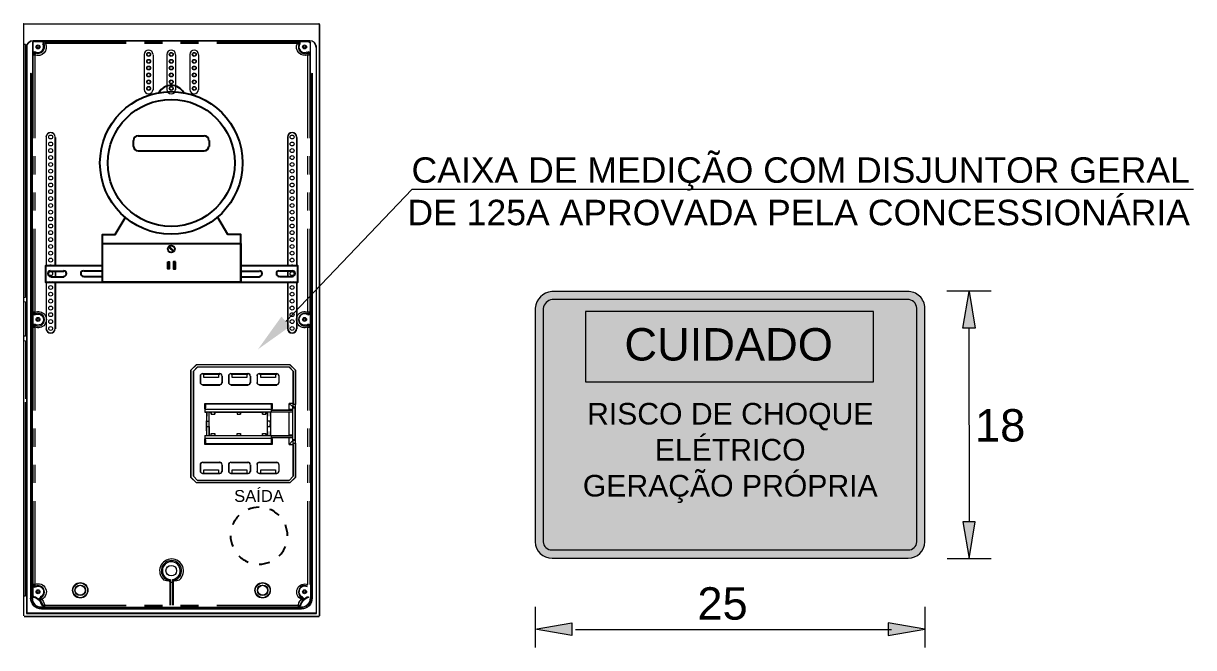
# Model space of a CAD drawing. Header units: millimetres. Extents: x 3949 to 5729, y -1938 to -943.
# Drawn here: x 4978.6 to 5128.5, y -1938.5 to -1858.6 of the extents above; entities that cross this region are included whole.
import ezdxf

# ---------------------------------------------------------------- set-up
doc = ezdxf.new("R2010")
doc.units = ezdxf.units.MM
doc.layers.add('PADRÃO DE ENTRADA', color=7, linetype='Continuous', lineweight=0)
doc.styles.add('ARIAL', font='arial.ttf')
doc.styles.add('PDF Arial', font='arial.ttf')
doc.styles.add('PDF TimesNewRomanPSMT', font='arial.ttf')

msp = doc.modelspace()

# ---------------------------------------------------------------- hatches: boundary and pattern name
at = {"layer": 'PADRÃO DE ENTRADA', "lineweight": 0}
h = msp.add_hatch(color=256, dxfattribs=at)
h.dxf.hatch_style = 1
edge = h.paths.add_edge_path()
edge.add_arc((5091.93, -1895.05), 2.19, 1.5279, 91.5282)
edge.add_line((5091.87, -1892.87), (5046.32, -1892.87))
edge.add_arc((5046.59, -1895.27), 2.42, 96.3973, 173.6024)
edge.add_line((5044.19, -1895), (5044.19, -1924.94))
edge.add_arc((5046.35, -1924.85), 2.16, 182.4237, 270.2616)
edge.add_line((5046.36, -1927.02), (5091.99, -1927.02))
edge.add_arc((5092, -1924.9), 2.12, 269.6245, 358.8061)
edge.add_line((5094.12, -1924.94), (5094.12, -1895))
at = {"layer": 'PADRÃO DE ENTRADA', "lineweight": 0, "true_color": 0xf1eb1f}
h = msp.add_hatch(color=2, dxfattribs=at)
h.dxf.hatch_style = 1
edge = h.paths.add_edge_path()
edge.add_arc((5091.93, -1895.05), 1.15, 2.1054, 92.1058)
edge.add_line((5091.89, -1893.9), (5046.38, -1893.9))
edge.add_arc((5046.59, -1895.27), 1.38, 98.4711, 171.5285)
edge.add_line((5045.22, -1895.06), (5045.22, -1924.92))
edge.add_arc((5046.35, -1924.85), 1.13, 183.3575, 270.3624)
edge.add_line((5046.36, -1925.98), (5091.99, -1925.98))
edge.add_arc((5092, -1924.9), 1.08, 269.4744, 358.3289)
edge.add_line((5093.08, -1924.93), (5093.08, -1895.01))
at = {"layer": 'PADRÃO DE ENTRADA', "lineweight": 0, "true_color": 0x000000}
h = msp.add_hatch(color=18, dxfattribs=at)
h.dxf.hatch_style = 1
h.paths.add_polyline_path([(5087.52, -1895.46), (5050.66, -1895.46), (5050.66, -1904.44), (5087.52, -1904.44)])

# ---------------------------------------------------------------- linework, layer by layer
at = {"layer": 'PADRÃO DE ENTRADA', "lineweight": 0}
for p, q in [((5012.28, -1896.7), (5028.43, -1879.77)), ((5028.43, -1879.77), (5128.54, -1879.77))]:
    msp.add_line(p, q, dxfattribs=at)
at = {"layer": 'PADRÃO DE ENTRADA', "lineweight": 15}
for p, q in [((5006.05, -1908.28), (5006.01, -1908.59)), ((5006.01, -1908.59), (5006.44, -1908.59)), ((5006.44, -1908.59), (5006.4, -1908.28)), ((5006.44, -1908.32), (5006.44, -1908.59)), ((5006.05, -1911.37), (5006.01, -1911.06)), ((5006.01, -1911.06), (5006.44, -1911.06)), ((5006.01, -1911.33), (5006.01, -1911.06)), ((5006.44, -1911.06), (5006.4, -1911.37)), ((5006.44, -1911.06), (5006.44, -1911.33))]:
    msp.add_line(p, q, dxfattribs=at)
for points in [[(4978.65, -1858.55, 0.414215), (4978.71, -1858.61, 0.414215), (4978.65, -1858.67)], [(5015.22, -1860.82), (4980.04, -1860.82, 0.414213), (4979.85, -1861.05)], [(4980.2, -1897.12), (4980.08, -1897.12), (4979.97, -1897.12), (4979.89, -1897.19), (4979.89, -1897.31), (4979.89, -1895.65), (4979.89, -1895.77), (4979.97, -1895.84), (4980.08, -1895.88), (4980.2, -1895.84, -1.671857), (4980.18, -1897.09)], [(5002.07, -1909.45, 0.011486), (5002.06, -1909.79, 0.011486), (5002.07, -1910.12)], [(5002.44, -1910.12, 0.011486), (5002.45, -1909.79, 0.011486), (5002.44, -1909.45)], [(5009.9, -1909.45, 0.011486), (5009.89, -1909.79, 0.011486), (5009.9, -1910.12)], [(5010.27, -1910.12, 0.011486), (5010.28, -1909.79, 0.011486), (5010.27, -1909.45)], [(4980.04, -1931.99), (4979.93, -1931.91), (4979.89, -1931.79), (4979.89, -1930.52), (4979.89, -1930.63), (4979.97, -1930.71), (4980.08, -1930.75), (4980.2, -1930.71, -1.055241), (4980.79, -1931.99)], [(5015.64, -1932.14, -0.414101), (5014.26, -1933.53), (4980.97, -1933.53)]]:
    msp.add_lwpolyline(points, format="xyb", dxfattribs=at)
for points in [[(4978.65, -1858.7), (4978.65, -1934.42)], [(4978.73, -1858.62), (5016.53, -1858.62)], [(5016.57, -1934.42), (5016.57, -1858.7), (5016.57, -1934.42)], [(5016.57, -1858.7), (5016.57, -1934.42)], [(4978.65, -1893.64), (4978.92, -1893.6), (4978.92, -1861.25), (4978.65, -1861.25)], [(4979.08, -1861.4), (4979.08, -1934.07)], [(4979.81, -1861.01), (4979.81, -1865.15)], [(4980.2, -1862.25), (4980.08, -1862.21), (4979.97, -1862.25), (4979.89, -1862.33), (4979.89, -1862.44), (4979.89, -1861.09)], [(5015.34, -1860.78), (4979.93, -1860.78)], [(4980.08, -1860.86), (4981.36, -1860.86), (4981.24, -1860.9), (4981.16, -1860.98), (4981.13, -1861.09), (4981.16, -1861.21)], [(5014.1, -1861.21), (5014.1, -1861.09), (5014.1, -1860.98), (5014.02, -1860.9), (5013.91, -1860.86), (5015.14, -1860.86)], [(5015.38, -1861.09), (5015.38, -1862.44), (5015.34, -1862.33), (5015.26, -1862.25), (5015.14, -1862.21), (5015.03, -1862.25)], [(5015.41, -1865.15), (5015.41, -1861.01)], [(5016.15, -1861.4), (5016.15, -1934.07), (5016.19, -1934.11), (5016.19, -1861.67)], [(4979.04, -1861.67), (4979.04, -1934.11)], [(4979.04, -1861.67), (4979.04, -1861.67)], [(4994.14, -1867.04), (4994.14, -1862.56)], [(4995.26, -1862.56), (4995.26, -1867.04)], [(4997.07, -1867.04), (4997.07, -1862.56)], [(4998.15, -1862.56), (4998.15, -1867.04)], [(5000.01, -1867.04), (5000.01, -1862.56)], [(5001.09, -1862.56), (5001.09, -1867.04)], [(4979.62, -1864.95), (4979.58, -1864.91), (4979.58, -1932.18)], [(4979.97, -1932.06), (4979.85, -1931.99), (4979.81, -1931.83), (4979.81, -1932.18), (4979.81, -1865.15), (4979.62, -1864.95), (4979.62, -1932.18)], [(4979.81, -1865.15), (4979.81, -1865.15)], [(5015.65, -1864.95), (5015.65, -1864.91), (5015.65, -1932.18), (5015.65, -1864.95), (5015.41, -1865.15), (5015.41, -1932.18)], [(4981.59, -1889.59), (4981.59, -1873.14), (4981.55, -1873.14), (4981.55, -1889.59)], [(4982.71, -1889.59), (4982.71, -1873.14), (4982.75, -1873.14), (4982.75, -1889.59)], [(5012.52, -1873.14), (5012.52, -1873.14)], [(5013.68, -1873.14), (5013.68, -1873.14)], [(4982.71, -1890.28), (4982.71, -1890.98)], [(4982.75, -1890.28), (4982.75, -1890.98)], [(4981.55, -1891.67), (4981.55, -1897.66), (4981.59, -1897.66), (4981.59, -1891.67)], [(4982.75, -1891.67), (4982.75, -1897.66), (4982.71, -1897.66), (4982.71, -1891.67)], [(4978.65, -1894.18), (4978.92, -1894.22), (4978.92, -1898.62), (4978.65, -1898.62)], [(5015.03, -1895.84), (5015.14, -1895.88), (5015.26, -1895.84), (5015.34, -1895.77), (5015.38, -1895.65), (5015.38, -1897.31), (5015.34, -1897.19), (5015.26, -1897.12), (5015.14, -1897.12), (5015.03, -1897.12)], [(4978.65, -1899.16), (4978.92, -1899.2), (4978.92, -1906.62)], [(5000.96, -1902.56), (5000.42, -1903.1), (5000.96, -1902.52)], [(5000.42, -1916.54), (5000.42, -1903.1), (5000.42, -1916.54)], [(5000.84, -1902.21), (5012.79, -1902.21), (5012.79, -1902.25), (5000.84, -1902.25)], [(5012.67, -1902.56), (5000.96, -1902.56), (5000.96, -1902.52), (5012.67, -1902.52)], [(5003.64, -1903.45), (5003.64, -1903.91), (5001.78, -1903.91), (5001.78, -1903.45)], [(5007.27, -1903.45), (5007.27, -1903.91), (5005.41, -1903.91), (5005.41, -1903.45)], [(5010.93, -1903.45), (5010.93, -1903.91), (5009.08, -1903.91), (5009.08, -1903.45)], [(5013.48, -1911.98), (5013.52, -1911.98), (5013.21, -1911.98), (5013.21, -1912.02), (5013.1, -1912.02), (5012.67, -1912.45), (5013.21, -1912.45), (5013.21, -1916.54), (5013.21, -1912.29), (5013.52, -1912.29), (5013.52, -1916.66), (5013.52, -1916.69), (5013.52, -1902.95), (5013.52, -1907.35), (5013.21, -1907.35), (5013.21, -1903.1), (5013.21, -1907.2), (5012.67, -1907.2)], [(5012.79, -1902.25), (5013.52, -1902.95), (5012.79, -1902.21)], [(5001.32, -1904.57), (5001.32, -1903.72), (5001.32, -1904.57)], [(5004.1, -1904.57), (5004.1, -1903.72), (5004.1, -1904.57)], [(5004.95, -1904.57), (5004.95, -1903.72), (5004.95, -1904.57)], [(5007.73, -1904.57), (5007.73, -1903.72), (5007.73, -1904.57)], [(4978.65, -1931.87), (4978.92, -1931.83), (4978.92, -1907.04)], [(5001.91, -1907.89), (5001.91, -1907.2), (5010.51, -1907.2), (5010.51, -1907.89)], [(5001.95, -1907.85), (5001.91, -1907.89), (5001.91, -1908.32), (5001.95, -1908.28), (5002.14, -1908.28), (5002.45, -1908.28), (5002.72, -1908.28), (5003.11, -1908.28), (5009.31, -1908.28), (5009.66, -1908.28), (5009.97, -1908.28), (5010.24, -1908.28), (5010.43, -1908.28), (5010.43, -1908.08), (5010.51, -1908.05), (5010.51, -1907.89), (5010.43, -1907.85)], [(5010.43, -1907.77), (5010.43, -1907.27), (5001.99, -1907.27), (5001.99, -1907.77)], [(5010.51, -1908.05), (5012.67, -1908.05), (5012.67, -1907.2), (5013.1, -1907.62), (5013.21, -1907.62), (5013.21, -1907.66), (5013.52, -1907.66), (5013.48, -1907.66)], [(5013.14, -1907.66), (5013.48, -1907.66), (5013.48, -1907.81), (5013.14, -1907.81), (5013.14, -1907.66), (5013.1, -1907.62), (5013.1, -1908.05), (5013.1, -1908.08), (5013.1, -1908.28), (5013.1, -1908.32), (5013.1, -1911.33), (5013.1, -1911.37), (5013.1, -1911.6), (5013.1, -1912.02), (5013.14, -1911.98), (5013.14, -1911.83), (5013.14, -1907.81)], [(5013.14, -1911.83), (5013.48, -1911.83), (5013.48, -1907.81)], [(5001.91, -1908.32), (5002.1, -1908.32), (5002.14, -1908.28), (5002.1, -1909.47), (5002.45, -1909.47), (5002.45, -1908.28), (5002.45, -1908.32), (5002.68, -1908.32), (5002.72, -1908.28), (5002.68, -1908.59), (5003.15, -1908.59), (5003.11, -1908.28), (5003.15, -1908.32), (5009.27, -1908.32), (5009.31, -1908.28), (5009.27, -1908.59), (5009.7, -1908.59)], [(5002.1, -1908.32), (5002.1, -1911.33), (5002.14, -1911.37), (5002.1, -1910.17), (5002.45, -1910.17), (5002.45, -1911.37), (5002.45, -1911.33), (5002.68, -1911.33), (5002.72, -1911.37), (5002.68, -1911.06), (5003.15, -1911.06), (5003.11, -1911.37), (5003.15, -1911.33), (5009.27, -1911.33), (5009.31, -1911.37), (5009.27, -1911.06), (5009.7, -1911.06), (5009.66, -1911.37), (5009.7, -1911.33), (5009.93, -1911.33), (5009.97, -1911.37), (5009.93, -1910.17), (5010.28, -1910.17), (5010.24, -1911.37), (5010.28, -1911.33), (5012.67, -1911.33), (5012.67, -1908.32), (5010.28, -1908.32), (5010.24, -1908.28), (5010.28, -1909.47), (5009.93, -1909.47), (5009.97, -1908.28), (5009.93, -1908.32), (5009.7, -1908.32)], [(5002.45, -1911.33), (5002.45, -1908.32)], [(5002.68, -1908.59), (5002.68, -1908.32)], [(5003.15, -1908.32), (5003.15, -1908.59)], [(5009.27, -1908.59), (5009.27, -1908.32)], [(5009.93, -1911.33), (5009.93, -1908.32)], [(5010.28, -1908.32), (5010.28, -1911.33)], [(5010.43, -1908.08), (5013.1, -1908.08)], [(5010.43, -1908.28), (5013.1, -1908.28)], [(5002.68, -1911.33), (5002.68, -1911.06)], [(5003.15, -1911.06), (5003.15, -1911.33)], [(5009.27, -1911.33), (5009.27, -1911.06)], [(5009.7, -1911.06), (5009.7, -1911.33)], [(5013.1, -1911.6), (5010.43, -1911.6), (5010.43, -1911.37), (5010.24, -1911.37), (5009.97, -1911.37), (5009.66, -1911.37), (5009.31, -1911.37), (5003.11, -1911.37), (5002.72, -1911.37), (5002.45, -1911.37), (5002.14, -1911.37), (5001.95, -1911.37), (5001.91, -1911.33), (5001.91, -1911.75), (5001.95, -1911.79)], [(5001.91, -1911.33), (5002.1, -1911.33)], [(5010.51, -1911.75), (5010.51, -1912.45), (5001.91, -1912.45), (5001.91, -1911.75)], [(5001.99, -1911.87), (5001.99, -1912.37), (5001.99, -1911.64), (5010.43, -1911.64), (5010.43, -1912.37), (5010.43, -1911.87)], [(5010.43, -1912.37), (5001.99, -1912.37), (5010.43, -1912.37)], [(5010.43, -1911.37), (5013.1, -1911.37)], [(5010.43, -1911.79), (5010.51, -1911.75), (5010.51, -1911.6)], [(5012.67, -1912.45), (5012.67, -1911.6)], [(5013.48, -1911.83), (5013.48, -1911.98), (5013.14, -1911.98)], [(5001.32, -1915.07), (5001.32, -1915.07)], [(5001.32, -1915.92), (5001.32, -1915.07), (5001.32, -1915.92)], [(5001.63, -1914.76), (5001.63, -1914.76)], [(5004.1, -1915.07), (5004.1, -1915.07)], [(5004.95, -1915.07), (5004.95, -1915.07)], [(5004.95, -1915.92), (5004.95, -1915.07), (5004.95, -1915.92)], [(5005.26, -1914.76), (5005.26, -1914.76)], [(5007.73, -1915.07), (5007.73, -1915.07)], [(5011.09, -1914.76), (5008.89, -1914.76), (5011.09, -1914.76)], [(5000.11, -1916.66), (5000.84, -1917.39), (5000.11, -1916.69)], [(5000.96, -1917.08), (5000.42, -1916.54), (5000.96, -1917.08)], [(5013.52, -1916.69), (5012.79, -1917.39), (5000.84, -1917.39)], [(5001.78, -1916.19), (5001.78, -1915.73), (5003.64, -1915.73), (5003.64, -1916.19)], [(5004.1, -1915.92), (5004.1, -1915.92)], [(5005.41, -1916.19), (5005.41, -1915.73), (5007.27, -1915.73), (5007.27, -1916.19)], [(5007.73, -1915.92), (5007.73, -1915.92)], [(5008.89, -1916.19), (5008.89, -1916.19)], [(5009.08, -1916.19), (5009.08, -1915.73), (5010.93, -1915.73), (5010.93, -1916.19)], [(5011.09, -1916.19), (5011.09, -1916.19)], [(5013.21, -1916.54), (5012.67, -1917.08), (5013.21, -1916.54)], [(5012.79, -1917.39), (5013.52, -1916.66)], [(5000.96, -1917.08), (5012.67, -1917.08), (5000.96, -1917.08)], [(4996.61, -1929.78), (4996.96, -1929.9), (4997.3, -1929.94), (4997.3, -1929.9), (4997.5, -1929.75), (4997.5, -1930.09)], [(4997.3, -1929.98), (4997.46, -1930.09), (4997.77, -1930.09), (4997.92, -1929.98)], [(4997.46, -1930.09), (4997.5, -1930.09), (4997.77, -1930.09), (4997.77, -1929.75), (4997.92, -1929.9), (4997.92, -1929.94), (4998.31, -1929.9), (4998.66, -1929.78)], [(4980.82, -1932.02), (4980.74, -1932.1), (4980.7, -1932.18), (4980.7, -1932.29), (4980.74, -1932.41)], [(5014.41, -1932.02), (5014.49, -1932.1), (5014.56, -1932.18), (5014.56, -1932.29), (5014.49, -1932.41)], [(5014.14, -1933.18), (5014.06, -1933.3), (5013.95, -1933.34), (5014.26, -1933.34), (4980.97, -1933.34), (4981.32, -1933.34), (4981.16, -1933.3), (4981.09, -1933.18)], [(4978.73, -1934.49), (5016.53, -1934.49)], [(5016.15, -1934.07), (4979.08, -1934.07), (4979.04, -1934.11), (5016.19, -1934.11)], [(5014.29, -1933.57), (4980.97, -1933.57)]]:
    msp.add_lwpolyline(points, dxfattribs=at)
for points in [[(4979.9, -1860.76, 0.414213), (4979.04, -1861.63, -0.414213)], [(4981.95, -1891.64, 0.467696), (4982.34, -1891.64, -0.416518)], [(5012.88, -1891.64, 0.467696), (5013.27, -1891.64, -0.416518)], [(5001.61, -1903.4, 0.414101), (5001.32, -1903.68, -0.414101)], [(5005.24, -1903.4, 0.414101), (5004.95, -1903.68, -0.414101)], [(5008.87, -1903.4, 0.414101), (5008.58, -1903.68, -0.414101)], [(5011.36, -1903.68, 0.414101), (5011.07, -1903.4, -0.414101)], [(5001.32, -1904.53, 0.414101), (5001.61, -1904.82, -0.414101)], [(5004.95, -1904.53, 0.414101), (5005.24, -1904.82, -0.414101)], [(5008.58, -1904.53, 0.414101), (5008.87, -1904.82, -0.414101)], [(5011.07, -1904.82, 0.414101), (5011.36, -1904.53, -0.414101)], [(5001.61, -1914.75, 0.414101), (5001.32, -1915.04, -0.414101)], [(5005.24, -1914.75, 0.414101), (5004.95, -1915.04, -0.414101)], [(5008.87, -1914.75, 0.414101), (5008.58, -1915.04, -0.414101)], [(5011.36, -1915.04, 0.414101), (5011.07, -1914.75, -0.414101)], [(5001.32, -1915.89, 0.414101), (5001.61, -1916.18, -0.414101)], [(5004.95, -1915.89, 0.414101), (5005.24, -1916.18, -0.414101)], [(5008.58, -1915.89, 0.414101), (5008.87, -1916.18, -0.414101)], [(5011.07, -1916.18, 0.414101), (5011.36, -1915.89, -0.414101)], [(4979.58, -1932.14, 0.414101), (4980.95, -1933.51, -0.414101)], [(4979.77, -1932.14, 0.41421), (4980.95, -1933.32, -0.41421)], [(5014.23, -1933.32, 0.41421), (5015.41, -1932.14, -0.41421)]]:
    msp.add_lwpolyline(points, format="xyb", close=True, dxfattribs=at)
at = {"layer": 'PADRÃO DE ENTRADA', "lineweight": 0}
for points in [[(4979.89, -1861.09), (4979.81, -1861.01)], [(4980.04, -1860.82), (4980.08, -1860.86)], [(4991.82, -1861.13), (4981.47, -1861.13), (4981.47, -1860.9), (4981.43, -1860.9), (4981.4, -1860.9), (4981.36, -1860.94), (4981.32, -1860.94), (4981.28, -1860.98), (4981.28, -1861.01), (4981.24, -1861.05), (4981.24, -1861.09), (4981.24, -1861.13), (4981.24, -1861.17), (4981.28, -1861.21), (4981.16, -1861.21)], [(4981.36, -1860.86), (4981.47, -1860.9), (4991.82, -1860.9)], [(4994.14, -1860.9), (4996.45, -1860.9)], [(4996.45, -1861.13), (4994.14, -1861.13)], [(4998.77, -1860.9), (5001.09, -1860.9)], [(5001.09, -1861.13), (4998.77, -1861.13)], [(5003.41, -1860.9), (5013.75, -1860.9), (5013.91, -1860.86)], [(5015.14, -1860.86), (5015.22, -1860.82)], [(5015.41, -1861.01), (5015.38, -1861.09)], [(4980.2, -1862.25), (4980.2, -1862.37), (4980.16, -1862.37), (4980.12, -1862.33), (4980.08, -1862.33), (4980.04, -1862.37), (4980.01, -1862.37), (4979.97, -1862.4), (4979.93, -1862.44), (4979.93, -1862.48), (4979.89, -1862.52), (4979.89, -1862.56), (4980.12, -1862.56), (4980.12, -1873.25)], [(4979.89, -1873.25), (4979.89, -1862.56), (4979.89, -1862.44)], [(5015.1, -1873.25), (5015.1, -1862.56), (5015.34, -1862.56), (5015.34, -1862.52), (5015.34, -1862.48), (5015.3, -1862.44), (5015.3, -1862.4), (5015.26, -1862.4), (5015.22, -1862.37), (5015.18, -1862.37), (5015.14, -1862.33), (5015.1, -1862.33), (5015.07, -1862.37), (5015.03, -1862.37), (5015.03, -1862.25)], [(5015.38, -1862.44), (5015.34, -1862.56), (5015.34, -1873.25)], [(4979.89, -1877.89), (4979.89, -1875.57)], [(4980.12, -1875.57), (4980.12, -1877.89)], [(5015.1, -1877.89), (5015.1, -1875.57)], [(5015.34, -1875.57), (5015.34, -1877.89)], [(4979.89, -1882.52), (4979.89, -1880.21)], [(4980.12, -1880.21), (4980.12, -1882.52)], [(5015.1, -1882.52), (5015.1, -1880.21)], [(5015.34, -1880.21), (5015.34, -1882.52)], [(4979.89, -1895.65), (4979.89, -1895.53), (4979.89, -1884.84)], [(4980.12, -1884.84), (4980.12, -1895.53), (4979.89, -1895.53), (4979.89, -1895.57), (4979.93, -1895.61), (4979.93, -1895.65), (4979.97, -1895.69), (4980.01, -1895.73), (4980.04, -1895.73), (4980.08, -1895.73), (4980.12, -1895.73), (4980.16, -1895.73), (4980.2, -1895.73), (4980.2, -1895.84)], [(5015.03, -1895.84), (5015.03, -1895.73), (5015.07, -1895.73), (5015.1, -1895.73), (5015.14, -1895.73), (5015.18, -1895.73), (5015.22, -1895.73), (5015.26, -1895.69), (5015.3, -1895.69), (5015.3, -1895.65), (5015.34, -1895.61), (5015.34, -1895.57), (5015.34, -1895.53), (5015.1, -1895.53), (5015.1, -1884.84)], [(5015.34, -1884.84), (5015.34, -1895.53), (5015.38, -1895.65)], [(4980.2, -1897.12), (4980.2, -1897.23), (4980.16, -1897.23), (4980.12, -1897.23), (4980.08, -1897.23), (4980.04, -1897.23), (4980.01, -1897.23), (4979.97, -1897.27), (4979.97, -1897.31), (4979.93, -1897.31), (4979.93, -1897.35), (4979.89, -1897.39), (4979.89, -1897.43), (4980.12, -1897.43), (4980.12, -1908.12)], [(4979.89, -1908.12), (4979.89, -1897.43), (4979.89, -1897.31)], [(5015.38, -1897.31), (5015.34, -1897.43), (5015.34, -1908.12)], [(4979.89, -1912.76), (4979.89, -1910.44)], [(4980.12, -1910.44), (4980.12, -1912.76)], [(5015.1, -1912.76), (5015.1, -1910.44)], [(5015.34, -1910.44), (5015.34, -1912.76)], [(4979.89, -1917.39), (4979.89, -1915.07)], [(4980.12, -1915.07), (4980.12, -1917.39)], [(5015.1, -1917.39), (5015.1, -1915.07)], [(5015.34, -1915.07), (5015.34, -1917.39)], [(4979.89, -1930.52), (4979.89, -1930.4), (4979.89, -1919.71)], [(4980.12, -1919.71), (4980.12, -1930.4), (4979.89, -1930.4), (4979.89, -1930.44), (4979.93, -1930.48), (4979.93, -1930.52), (4979.97, -1930.56), (4979.97, -1930.6), (4980.01, -1930.6), (4980.04, -1930.6), (4980.08, -1930.63), (4980.12, -1930.63), (4980.16, -1930.63), (4980.2, -1930.6), (4980.2, -1930.71)], [(5015.34, -1919.71), (5015.34, -1930.4)], [(4979.81, -1931.83), (4979.89, -1931.79)], [(4980.04, -1931.99), (4980.04, -1932.02), (4979.97, -1932.06)], [(5003.41, -1933.03), (5013.87, -1933.03), (5013.91, -1933.03), (5013.95, -1933.07), (5013.99, -1933.07), (5014.02, -1933.07), (5014.06, -1933.07), (5014.06, -1933.1), (5014.02, -1933.14), (5014.02, -1933.18), (5013.99, -1933.22), (5013.95, -1933.22), (5013.91, -1933.26), (5013.87, -1933.26), (5013.87, -1933.03), (5013.95, -1932.76), (5014.06, -1932.53), (5014.26, -1932.29), (5014.26, -1932.33), (5014.29, -1932.37), (5014.33, -1932.37), (5014.37, -1932.41), (5014.41, -1932.45), (5014.45, -1932.41), (5014.45, -1932.37), (5014.45, -1932.33), (5014.45, -1932.29), (5014.45, -1932.26), (5014.45, -1932.22), (5014.41, -1932.18), (5014.41, -1932.14), (5014.37, -1932.14), (5014.33, -1932.1), (5014.41, -1932.02)], [(4979.58, -1932.18), (4979.62, -1932.18)], [(4979.81, -1932.18), (4979.81, -1932.18)], [(4981.09, -1933.18), (4981.16, -1933.07), (4981.2, -1933.1), (4981.2, -1933.14), (4981.24, -1933.18), (4981.28, -1933.22), (4981.32, -1933.22), (4981.36, -1933.26), (4981.4, -1933.26), (4981.4, -1933.03), (4981.36, -1933.03), (4981.32, -1933.07), (4981.28, -1933.07), (4981.24, -1933.07), (4981.2, -1933.07), (4981.16, -1933.07), (4981.09, -1932.87), (4980.97, -1932.64), (4980.82, -1932.45), (4980.74, -1932.41)], [(4980.97, -1933.34), (4980.97, -1933.34)], [(4980.97, -1933.53), (4980.97, -1933.57)], [(4981.32, -1933.34), (4981.4, -1933.26), (4991.82, -1933.26)], [(4994.14, -1933.03), (4996.45, -1933.03)], [(4996.45, -1933.26), (4994.14, -1933.26)], [(4998.77, -1933.03), (5001.09, -1933.03)], [(5001.09, -1933.26), (4998.77, -1933.26)], [(5003.41, -1933.26), (5013.87, -1933.26), (5013.95, -1933.34)], [(5014.49, -1932.41), (5014.41, -1932.45), (5014.26, -1932.64), (5014.14, -1932.87), (5014.06, -1933.07), (5014.14, -1933.18)], [(5014.26, -1933.34), (5014.26, -1933.34)], [(5014.29, -1933.57), (5014.26, -1933.53)]]:
    msp.add_lwpolyline(points, dxfattribs=at)
for points in [[(4981.28, -1861.21), (4981.32, -1861.21), (4981.32, -1861.17), (4981.36, -1861.17), (4981.4, -1861.17), (4981.43, -1861.13), (4981.47, -1861.13, -0.724436), (4980.12, -1862.56), (4980.12, -1862.52), (4980.16, -1862.48), (4980.16, -1862.44), (4980.2, -1862.4), (4980.2, -1862.37)], [(5014.1, -1861.21), (5013.95, -1861.21), (5013.99, -1861.17), (5013.99, -1861.13), (5013.99, -1861.09), (5013.99, -1861.05), (5013.99, -1861.01), (5013.95, -1860.98), (5013.91, -1860.94), (5013.87, -1860.94), (5013.83, -1860.9), (5013.79, -1860.9), (5013.75, -1860.9), (5013.75, -1861.13), (5013.79, -1861.13), (5013.83, -1861.17), (5013.87, -1861.17), (5013.91, -1861.17), (5013.95, -1861.21, 0.69971), (5015.03, -1862.37), (5015.03, -1862.4), (5015.07, -1862.4), (5015.07, -1862.44), (5015.07, -1862.48), (5015.1, -1862.52), (5015.1, -1862.56, -0.700957), (5013.75, -1861.13), (5003.41, -1861.13)], [(5015.1, -1908.12), (5015.1, -1897.43, -1.555767), (5015.1, -1895.53), (5015.1, -1895.57), (5015.07, -1895.61), (5015.07, -1895.65), (5015.03, -1895.69), (5015.03, -1895.73, 1.541167), (5015.03, -1897.23), (5015.03, -1897.27), (5015.07, -1897.31), (5015.07, -1897.35), (5015.1, -1897.39), (5015.1, -1897.43), (5015.34, -1897.43), (5015.34, -1897.39), (5015.34, -1897.35), (5015.3, -1897.31), (5015.26, -1897.27), (5015.22, -1897.23), (5015.18, -1897.23), (5015.14, -1897.23), (5015.1, -1897.23), (5015.07, -1897.23), (5015.03, -1897.23), (5015.03, -1897.12)], [(5015.03, -1930.6, 0.96917), (5014.33, -1932.1), (5014.33, -1932.14), (5014.29, -1932.18), (5014.29, -1932.22), (5014.26, -1932.26), (5014.26, -1932.29, -0.975434), (5015.1, -1930.4), (5015.1, -1919.71)], [(4980.82, -1932.02), (4980.89, -1932.1), (4980.86, -1932.14), (4980.82, -1932.18), (4980.78, -1932.22), (4980.78, -1932.26), (4980.78, -1932.29), (4980.78, -1932.33), (4980.78, -1932.37), (4980.82, -1932.41), (4980.82, -1932.45), (4980.86, -1932.45), (4980.86, -1932.41), (4980.89, -1932.41), (4980.89, -1932.37), (4980.93, -1932.37), (4980.97, -1932.33), (4981.01, -1932.29), (4980.97, -1932.26), (4980.97, -1932.22), (4980.93, -1932.18), (4980.93, -1932.14), (4980.89, -1932.14), (4980.89, -1932.1, 0.96917), (4980.2, -1930.6), (4980.2, -1930.56), (4980.16, -1930.52), (4980.16, -1930.48), (4980.12, -1930.44), (4980.12, -1930.4, -0.98486), (4981.01, -1932.29), (4981.16, -1932.53), (4981.28, -1932.76), (4981.4, -1933.03), (4991.82, -1933.03)]]:
    msp.add_lwpolyline(points, format="xyb", dxfattribs=at)
at = {"layer": 'PADRÃO DE ENTRADA', "lineweight": 25}
for points in [[(4992.75, -1874.3), (4992.75, -1873.56)], [(4993.37, -1872.95), (5001.82, -1872.95)], [(5002.44, -1873.56), (5002.44, -1874.3)], [(5001.82, -1874.92), (4993.37, -1874.92)], [(4988.77, -1891.67), (4988.77, -1885.57), (4990.39, -1885.57), (4991.67, -1883.45)], [(5006.49, -1891.67), (5006.49, -1885.57), (5004.83, -1885.57), (5003.56, -1883.41)], [(4997.27, -1887.19), (4997.92, -1887.81)], [(4997.34, -1887.12), (4997.96, -1887.77)], [(4988.77, -1889.59), (4981.47, -1889.59), (4981.47, -1891.67), (5013.79, -1891.67), (5013.79, -1889.59), (5006.49, -1889.59)], [(4982.17, -1890.28), (4983.83, -1890.28)], [(4982.17, -1890.98), (4983.83, -1890.98)], [(4988.77, -1890.28), (4986.38, -1890.28)], [(4988.77, -1890.98), (4986.38, -1890.98)], [(5006.49, -1890.28), (5008.89, -1890.28)], [(5006.49, -1890.98), (5008.89, -1890.98)], [(5013.1, -1890.28), (5011.44, -1890.28)], [(5013.1, -1890.98), (5011.44, -1890.98)], [(4997.46, -1930.09), (4997.46, -1933.03)], [(4997.77, -1930.09), (4997.77, -1933.03)]]:
    msp.add_lwpolyline(points, dxfattribs=at)
at = {"layer": 'PADRÃO DE ENTRADA', "lineweight": 15}
for points in [[(5012.52, -1873.14), (5012.52, -1889.59)], [(5013.68, -1889.59), (5013.68, -1873.14)], [(5012.52, -1890.28), (5012.52, -1890.98)], [(5012.52, -1897.66), (5012.52, -1891.67)], [(5013.68, -1897.66), (5013.68, -1891.67)], [(5000.11, -1916.66), (5000.11, -1916.69), (5000.11, -1902.95), (5000.84, -1902.21), (5000.84, -1902.25), (5000.11, -1902.95)], [(5003.83, -1903.41), (5001.63, -1903.41), (5001.63, -1903.45), (5001.71, -1903.45), (5001.78, -1903.45), (5003.64, -1903.45), (5003.75, -1903.45), (5003.79, -1903.45)], [(5007.46, -1903.41), (5005.26, -1903.41), (5005.26, -1903.45), (5005.34, -1903.45), (5005.41, -1903.45), (5007.27, -1903.45), (5007.38, -1903.45), (5007.42, -1903.45)], [(5011.09, -1903.41), (5008.89, -1903.41), (5008.89, -1903.45), (5008.97, -1903.45), (5009.08, -1903.45), (5010.93, -1903.45), (5011.01, -1903.45), (5011.09, -1903.45)], [(5012.67, -1902.56), (5012.67, -1902.52), (5013.21, -1903.1)], [(5001.63, -1904.84), (5001.63, -1904.88), (5003.83, -1904.88), (5003.79, -1904.84)], [(5005.26, -1904.84), (5005.26, -1904.88), (5007.46, -1904.88), (5007.42, -1904.84)], [(5008.58, -1903.72), (5008.58, -1904.57), (5008.62, -1904.57), (5008.62, -1903.72)], [(5008.89, -1904.84), (5008.89, -1904.88), (5011.09, -1904.88), (5011.09, -1904.84)], [(5011.4, -1904.57), (5011.4, -1903.72), (5011.36, -1903.72), (5011.36, -1904.57)], [(5001.99, -1907.27), (5010.43, -1907.27), (5010.43, -1908.01), (5001.99, -1908.01)], [(5009.7, -1908.59), (5009.66, -1908.28), (5009.7, -1908.32)], [(5003.83, -1914.76), (5001.63, -1914.76), (5003.79, -1914.76)], [(5004.1, -1915.92), (5004.1, -1915.07)], [(5007.46, -1914.76), (5005.26, -1914.76), (5007.42, -1914.76)], [(5007.73, -1915.92), (5007.73, -1915.07)], [(5008.62, -1915.92), (5008.62, -1915.07), (5008.58, -1915.07), (5008.58, -1915.92)], [(5011.4, -1915.07), (5011.36, -1915.07), (5011.36, -1915.92), (5011.4, -1915.92)], [(5001.63, -1916.19), (5003.83, -1916.19), (5003.79, -1916.19), (5003.75, -1916.19), (5003.64, -1916.19), (5001.78, -1916.19), (5001.71, -1916.19)], [(5005.26, -1916.19), (5007.46, -1916.19), (5007.42, -1916.19), (5007.38, -1916.19), (5007.27, -1916.19), (5005.41, -1916.19), (5005.34, -1916.19)], [(5008.89, -1916.19), (5011.09, -1916.19), (5011.01, -1916.19), (5010.93, -1916.19), (5009.08, -1916.19), (5008.97, -1916.19)], [(4978.73, -1934.49), (5016.53, -1934.49)], [(4978.73, -1934.49), (5016.53, -1934.49)]]:
    msp.add_lwpolyline(points, close=True, dxfattribs=at)
at = {"layer": 'PADRÃO DE ENTRADA', "lineweight": 25}
for points in [[(4988.77, -1886.73), (5006.49, -1886.73), (5006.49, -1891.67), (4988.77, -1891.67)], [(4997.15, -1889.09), (4997.34, -1889.09), (4997.34, -1889.97), (4997.15, -1889.97)], [(4998.12, -1889.09), (4997.88, -1889.09), (4997.88, -1889.97), (4998.12, -1889.97)]]:
    msp.add_lwpolyline(points, close=True, dxfattribs=at)
for points in [[(4982.14, -1890.23, 0.414214), (4981.78, -1890.59, 0.414214), (4982.14, -1890.96)], [(4983.8, -1890.96, 0.414214), (4984.17, -1890.59, 0.414214), (4983.8, -1890.23)], [(4986.35, -1890.23, 0.414214), (4985.99, -1890.59, 0.414214), (4986.35, -1890.96)], [(5008.87, -1890.96, 0.414214), (5009.23, -1890.59, 0.414214), (5008.87, -1890.23)], [(5011.41, -1890.23, 0.414214), (5011.05, -1890.59, 0.414214), (5011.41, -1890.96)], [(5013.07, -1890.96, 0.414214), (5013.44, -1890.59, 0.414214), (5013.07, -1890.23)]]:
    msp.add_lwpolyline(points, format="xyb", dxfattribs=at)
at = {"layer": 'PADRÃO DE ENTRADA', "lineweight": 0}
for points in [[(5094.12, -1895, 0.414215), (5091.87, -1892.87), (5046.32, -1892.87, 0.35022), (5044.19, -1895), (5044.19, -1924.94, 0.403204), (5046.36, -1927.02), (5091.99, -1927.02, 0.410037), (5094.12, -1924.94)], [(5093.08, -1895.01, 0.414216), (5091.89, -1893.9), (5046.38, -1893.9, 0.330028), (5045.22, -1895.06), (5045.22, -1924.92, 0.398984), (5046.36, -1925.98), (5091.99, -1925.98, 0.40837), (5093.08, -1924.93)], [(4980.12, -1897.43), (4980.12, -1897.39), (4980.16, -1897.35), (4980.16, -1897.31), (4980.2, -1897.31), (4980.2, -1897.27), (4980.2, -1897.23, 1.545983), (4980.2, -1895.73), (4980.2, -1895.69), (4980.2, -1895.65), (4980.16, -1895.65), (4980.16, -1895.61), (4980.12, -1895.57), (4980.12, -1895.53, -1.555767)]]:
    msp.add_lwpolyline(points, format="xyb", close=True, dxfattribs=at)
at = {"layer": 'PADRÃO DE ENTRADA', "color": 150, "lineweight": 0, "true_color": 0x007eff}
for points in [[(5096.95, -1892.79), (5102.6, -1892.79)], [(5099.76, -1897.59), (5099.79, -1922.38)], [(5096.96, -1927.05), (5102.61, -1927.05)], [(5044.19, -1933.24), (5044.19, -1938.48)], [(5094.12, -1933.24), (5094.12, -1938.48)], [(5089.84, -1936.19), (5049.36, -1936.19)]]:
    msp.add_lwpolyline(points, dxfattribs=at)
for points in [[(5100.54, -1897.59), (5098.98, -1897.59), (5099.79, -1892.87)], [(5100.54, -1922.38), (5098.98, -1922.38), (5099.79, -1927.05)], [(5048.91, -1935.31), (5048.91, -1936.92), (5044.19, -1936.12)], [(5089.4, -1935.31), (5089.4, -1936.92), (5094.12, -1936.12)]]:
    msp.add_lwpolyline(points, close=True, dxfattribs=at)
at = {"layer": 'PADRÃO DE ENTRADA', "lineweight": 0}
msp.add_lwpolyline([(5087.52, -1895.46), (5050.66, -1895.46), (5050.66, -1904.44), (5087.52, -1904.44)], close=True, dxfattribs=at)
at = {"layer": 'PADRÃO DE ENTRADA', "lineweight": 15}
for centre, radius in [((4980.52, -1861.56), 0.251), ((4980.52, -1861.56), 0.135), ((5014.66, -1861.56), 0.251), ((5014.66, -1861.56), 0.135), ((4994.69, -1862.52), 0.251), ((4994.69, -1862.52), 0.212), ((4997.59, -1862.52), 0.251), ((4997.59, -1862.52), 0.212), ((5000.53, -1862.52), 0.251), ((5000.53, -1862.52), 0.212), ((4994.69, -1863.41), 0.251), ((4994.69, -1864.26), 0.251), ((4994.69, -1863.41), 0.212), ((4994.69, -1864.26), 0.212), ((4997.59, -1863.41), 0.251), ((4997.59, -1864.26), 0.251), ((4997.59, -1863.41), 0.212), ((4997.59, -1864.26), 0.212), ((5000.53, -1863.41), 0.251), ((5000.53, -1864.26), 0.251), ((5000.53, -1863.41), 0.212), ((5000.53, -1864.26), 0.212), ((4994.69, -1865.15), 0.251), ((4994.69, -1866.04), 0.251), ((4994.69, -1865.15), 0.212), ((4994.69, -1866.04), 0.212), ((4997.59, -1865.15), 0.251), ((4997.59, -1866.04), 0.251), ((4997.59, -1865.15), 0.212), ((4997.59, -1866.04), 0.212), ((5000.53, -1865.15), 0.251), ((5000.53, -1866.04), 0.251), ((5000.53, -1865.15), 0.212), ((5000.53, -1866.04), 0.212), ((4994.69, -1866.88), 0.251), ((4994.69, -1866.88), 0.212), ((4997.59, -1866.88), 0.251), ((4997.59, -1866.88), 0.212), ((5000.53, -1866.88), 0.251), ((5000.53, -1866.88), 0.212), ((4982.14, -1873.1), 0.251), ((4982.14, -1873.1), 0.251), ((5013.07, -1873.1), 0.251), ((5013.07, -1873.1), 0.251), ((4982.14, -1873.99), 0.251), ((4982.14, -1873.99), 0.251), ((4982.14, -1874.84), 0.251), ((4982.14, -1874.84), 0.251), ((5013.07, -1873.99), 0.251), ((5013.07, -1873.99), 0.251), ((5013.07, -1874.84), 0.251), ((5013.07, -1874.84), 0.251), ((4982.14, -1875.73), 0.251), ((4982.14, -1875.73), 0.251), ((4982.14, -1876.62), 0.251), ((4982.14, -1876.62), 0.251), ((5013.07, -1875.73), 0.251), ((5013.07, -1875.73), 0.251), ((5013.07, -1876.62), 0.251), ((5013.07, -1876.62), 0.251), ((4982.14, -1877.47), 0.251), ((4982.14, -1877.47), 0.251), ((5013.07, -1877.47), 0.251), ((5013.07, -1877.47), 0.251), ((4982.14, -1878.35), 0.251), ((4982.14, -1878.35), 0.251), ((4982.14, -1879.24), 0.251), ((4982.14, -1879.24), 0.251), ((5013.07, -1878.35), 0.251), ((5013.07, -1878.35), 0.251), ((5013.07, -1879.24), 0.251), ((5013.07, -1879.24), 0.251), ((4982.14, -1880.09), 0.251), ((4982.14, -1880.09), 0.251), ((4982.14, -1880.98), 0.251), ((4982.14, -1880.98), 0.251), ((5013.07, -1880.09), 0.251), ((5013.07, -1880.09), 0.251), ((5013.07, -1880.98), 0.251), ((5013.07, -1880.98), 0.251), ((4982.14, -1881.87), 0.251), ((4982.14, -1881.87), 0.251), ((4982.14, -1882.72), 0.251), ((4982.14, -1882.72), 0.251), ((5013.07, -1881.87), 0.251), ((5013.07, -1881.87), 0.251), ((5013.07, -1882.72), 0.251), ((5013.07, -1882.72), 0.251), ((4982.14, -1883.6), 0.251), ((4982.14, -1883.6), 0.251), ((5013.07, -1883.6), 0.251), ((5013.07, -1883.6), 0.251), ((4982.14, -1884.49), 0.251), ((4982.14, -1884.49), 0.251), ((4982.14, -1885.34), 0.251), ((4982.14, -1885.34), 0.251), ((5013.07, -1884.49), 0.251), ((5013.07, -1884.49), 0.251), ((5013.07, -1885.34), 0.251), ((5013.07, -1885.34), 0.251), ((4982.14, -1886.23), 0.251), ((4982.14, -1886.23), 0.251), ((4982.14, -1887.12), 0.251), ((4982.14, -1887.12), 0.251), ((5013.07, -1886.23), 0.251), ((5013.07, -1886.23), 0.251), ((5013.07, -1887.12), 0.251), ((5013.07, -1887.12), 0.251), ((4982.14, -1887.97), 0.251), ((4982.14, -1887.97), 0.251), ((5013.07, -1887.97), 0.251), ((5013.07, -1887.97), 0.251), ((4982.14, -1888.86), 0.251), ((4982.14, -1888.86), 0.251), ((5013.07, -1888.86), 0.251), ((5013.07, -1888.86), 0.251), ((4982.14, -1890.59), 0.251), ((4982.14, -1890.59), 0.251), ((5013.07, -1890.59), 0.251), ((5013.07, -1890.59), 0.251), ((4982.14, -1892.37), 0.251), ((4982.14, -1892.37), 0.251), ((4982.14, -1893.22), 0.251), ((4982.14, -1893.22), 0.251), ((5013.07, -1892.37), 0.251), ((5013.07, -1892.37), 0.251), ((5013.07, -1893.22), 0.251), ((5013.07, -1893.22), 0.251), ((4982.14, -1894.11), 0.251), ((4982.14, -1894.11), 0.251), ((5013.07, -1894.11), 0.251), ((5013.07, -1894.11), 0.251), ((4982.14, -1895), 0.251), ((4982.14, -1895), 0.251), ((4982.14, -1895.85), 0.251), ((4982.14, -1895.85), 0.251), ((5013.07, -1895), 0.251), ((5013.07, -1895), 0.251), ((5013.07, -1895.85), 0.251), ((5013.07, -1895.85), 0.251), ((4980.52, -1896.46), 0.251), ((4980.52, -1896.46), 0.135), ((4982.14, -1896.73), 0.251), ((4982.14, -1896.73), 0.251), ((4982.14, -1897.62), 0.251), ((4982.14, -1897.62), 0.251), ((5013.07, -1896.73), 0.251), ((5013.07, -1896.73), 0.251), ((5013.07, -1897.62), 0.251), ((5013.07, -1897.62), 0.251), ((5014.66, -1896.46), 0.251), ((5014.66, -1896.46), 0.135), ((4997.59, -1928.63), 0.676), ((4997.59, -1928.63), 0.676), ((4985.93, -1931.14), 0.985), ((4985.93, -1931.14), 0.946), ((4985.93, -1931.14), 0.676), ((4985.93, -1931.14), 0.637), ((5009.29, -1931.14), 0.985), ((5009.29, -1931.14), 0.946), ((5009.29, -1931.14), 0.676), ((5009.29, -1931.14), 0.637), ((4980.52, -1931.33), 0.251), ((4980.52, -1931.33), 0.135), ((5014.66, -1931.33), 0.251), ((5014.66, -1931.33), 0.135)]:
    msp.add_circle(centre, radius, dxfattribs=at)
at = {"layer": 'PADRÃO DE ENTRADA', "lineweight": 25}
for centre, radius in [((4997.59, -1876.42), 9.13), ((4997.59, -1876.42), 8.13), ((4997.59, -1887.43), 0.444)]:
    msp.add_circle(centre, radius, dxfattribs=at)
at = {"layer": 'PADRÃO DE ENTRADA', "lineweight": 15}
for centre, radius, start, end in [((4978.71, -1858.66), 0.0579, 89.9999, 180.0001), ((5016.51, -1858.66), 0.0579, 359.9999, 90.0001), ((5016.51, -1858.67), 0.0579, 359.9999, 90.0001), ((4980.02, -1860.98), 0.212, 90.0001, 179.9999), ((4980.52, -1861.56), 0.714, 241.7703, 32.9427), ((4980.52, -1861.56), 0.83, 246.0937, 27.9929), ((5014.66, -1861.56), 0.714, 147.0573, 298.2297), ((5015.12, -1861.05), 0.212, 0.0001, 89.9999), ((5015.2, -1860.98), 0.212, 0.0001, 89.9999), ((5015.28, -1861.63), 0.869, 0, 90), ((5015.31, -1861.63), 0.869, 0, 90), ((4994.69, -1862.52), 0.56, 0, 180), ((4997.59, -1862.52), 0.56, 0, 180), ((5000.53, -1862.52), 0.56, 0, 180), ((4994.69, -1867), 0.56, 180, 360), ((4997.59, -1867), 0.56, 180, 360), ((5000.53, -1867), 0.56, 180, 360), ((4982.14, -1873.1), 0.599, 0, 180), ((4982.14, -1873.1), 0.56, 0, 180), ((5013.07, -1873.1), 0.599, 0, 180), ((5013.07, -1873.1), 0.56, 0, 180), ((4982.14, -1889.74), 0.251, 49.1968, 130.8032), ((4982.14, -1889.74), 0.251, 56.2665, 123.7335), ((5013.07, -1889.74), 0.251, 49.1968, 130.8032), ((5013.07, -1889.74), 0.251, 56.2665, 123.7335), ((5014.66, -1896.46), 0.714, 61.7704, 298.2296), ((4982.14, -1897.62), 0.599, 180, 360), ((4982.14, -1897.62), 0.56, 180, 360), ((5013.07, -1897.62), 0.599, 180, 360), ((5013.07, -1897.62), 0.56, 180, 360), ((5003.77, -1903.68), 0.29, 0.011, 89.989), ((5003.81, -1903.68), 0.29, 0.011, 89.989), ((5007.4, -1903.68), 0.29, 0.011, 89.989), ((5007.44, -1903.68), 0.29, 0.011, 89.989), ((5003.77, -1904.53), 0.29, 270.011, 359.989), ((5003.81, -1904.53), 0.29, 270.011, 359.989), ((5007.4, -1904.53), 0.29, 270.011, 359.989), ((5007.44, -1904.53), 0.29, 270.011, 359.989), ((5003.77, -1915.04), 0.29, 0.011, 89.989), ((5003.81, -1915.04), 0.29, 0.011, 89.989), ((5007.4, -1915.04), 0.29, 0.011, 89.989), ((5007.44, -1915.04), 0.29, 0.011, 89.989), ((5003.77, -1915.89), 0.29, 270.011, 359.989), ((5003.81, -1915.89), 0.29, 270.011, 359.989), ((5007.4, -1915.89), 0.29, 270.011, 359.989), ((5007.44, -1915.89), 0.29, 270.011, 359.989), ((4997.59, -1928.63), 1.14, 277.0916, 262.9084), ((4979.63, -1933.46), 1.45, 12.3928, 77.6072), ((4979.63, -1933.46), 1.53, 45.1154, 75.8274), ((5014.66, -1931.33), 0.714, 61.7701, 247.9287), ((5015.55, -1933.46), 1.45, 102.3928, 167.6072), ((5015.55, -1933.46), 1.53, 104.1726, 134.8846), ((5014.23, -1932.14), 1.37, 270.011, 359.989), ((5016.51, -1934.38), 0.0579, 269.9999, 0.0001)]:
    msp.add_arc(centre, radius, start, end, dxfattribs=at)
at = {"layer": 'PADRÃO DE ENTRADA', "lineweight": 25}
for centre, radius, start, end in [((4997.59, -1868.31), 1.83, 28.5973, 151.2049), ((4993.34, -1873.53), 0.599, 90, 180), ((5001.8, -1873.53), 0.599, 0, 90), ((4993.34, -1874.26), 0.599, 180, 270), ((5001.8, -1874.26), 0.599, 270, 360), ((5008.83, -1924.15), 3.65, 90, 112.5001), ((5008.83, -1924.15), 3.65, 44.9999, 67.5002), ((5008.83, -1924.15), 3.65, 134.9999, 157.5002), ((5008.83, -1924.15), 3.65, 0, 22.5001), ((5008.83, -1924.15), 3.65, 180, 202.5001), ((5008.83, -1924.15), 3.65, 314.9999, 337.5002), ((5008.83, -1924.15), 3.65, 224.9999, 247.5002), ((5008.83, -1924.15), 3.65, 270, 292.5001)]:
    msp.add_arc(centre, radius, start, end, dxfattribs=at)
at = {"layer": 'PADRÃO DE ENTRADA', "lineweight": 0}
for centre, radius, start, end in [((4997.63, -1928.65), 1.53, 311.9335, 228.0665), ((4997.62, -1928.63), 1.3, 283.233, 255.8899)]:
    msp.add_arc(centre, radius, start, end, dxfattribs=at)
at = {"layer": 'PADRÃO DE ENTRADA', "lineweight": 15}
for points in [[(5001.93, -1907.8), (5001.94, -1907.8), (5001.95, -1907.77), (5001.95, -1907.74)], [(5001.93, -1908.26), (5001.94, -1908.26), (5001.95, -1908.13), (5001.95, -1907.97)], [(5010.39, -1907.74), (5010.39, -1907.77), (5010.4, -1907.8), (5010.41, -1907.8)], [(5010.39, -1907.97), (5010.39, -1908.13), (5010.4, -1908.26), (5010.41, -1908.26)], [(5013.09, -1908.01), (5013.09, -1908), (5012.89, -1907.99), (5012.65, -1907.99)], [(5013.17, -1907.16), (5013.17, -1907.4), (5013.18, -1907.6), (5013.19, -1907.6)], [(5013.17, -1907.31), (5013.17, -1907.47), (5013.18, -1907.6), (5013.19, -1907.6)], [(5013.5, -1907.6), (5013.51, -1907.6), (5013.52, -1907.47), (5013.52, -1907.31)], [(5012.65, -1908.3), (5012.89, -1908.3), (5013.09, -1908.29), (5013.09, -1908.28)], [(5001.95, -1911.6), (5001.95, -1911.44), (5001.94, -1911.31), (5001.93, -1911.31)], [(5001.95, -1911.83), (5001.95, -1911.8), (5001.94, -1911.77), (5001.93, -1911.77)], [(5010.41, -1911.31), (5010.4, -1911.31), (5010.39, -1911.44), (5010.39, -1911.6)], [(5010.41, -1911.77), (5010.4, -1911.77), (5010.39, -1911.8), (5010.39, -1911.83)], [(5013.09, -1911.29), (5013.09, -1911.28), (5012.89, -1911.27), (5012.65, -1911.27)], [(5013.19, -1911.97), (5013.18, -1911.97), (5013.17, -1912.1), (5013.17, -1912.26)], [(5013.19, -1911.97), (5013.18, -1911.97), (5013.17, -1912.17), (5013.17, -1912.41)], [(5013.52, -1912.26), (5013.52, -1912.1), (5013.51, -1911.97), (5013.5, -1911.97)], [(4997.27, -1929.94), (4997.28, -1929.96), (4997.28, -1929.98), (4997.28, -1929.98)], [(4997.9, -1929.98), (4997.91, -1929.98), (4997.91, -1929.96), (4997.91, -1929.94)]]:
    msp.add_open_spline(points, degree=3, dxfattribs=at)
at = {"layer": 'PADRÃO DE ENTRADA', "color": 150, "lineweight": 0, "true_color": 0x007eff, "transparency": 33554559}
for points in [[(5100.54, -1897.59), (5098.98, -1897.59), (5099.79, -1892.87)], [(5100.54, -1922.38), (5098.98, -1922.38), (5099.79, -1927.05)], [(5048.91, -1935.31), (5048.91, -1936.92), (5044.19, -1936.12)], [(5089.4, -1935.31), (5089.4, -1936.92), (5094.12, -1936.12)]]:
    msp.add_solid(points, dxfattribs=at)
at = {"layer": 'PADRÃO DE ENTRADA', "color": 18, "lineweight": 0, "true_color": 0x000000, "transparency": 33554559}
msp.add_solid([(5012.87, -1897.31), (5008.7, -1900.28), (5011.69, -1896.1)], dxfattribs=at)

# ---------------------------------------------------------------- texts
at = {"layer": 'PADRÃO DE ENTRADA', "color": 7, "lineweight": 0, "insert": (5128.06, -1884.44), "char_height": 3.2603, "attachment_point": 9, "style": 'PDF Arial'}
msp.add_mtext('CAIXA DE MEDIÇÃO COM DISJUNTOR GERAL\\P DE 125A APROVADA PELA CONCESSIONÁRIA', dxfattribs=at)
at = {"layer": 'PADRÃO DE ENTRADA', "lineweight": 0, "attachment_point": 1}
for s, width, heights, insert, char_height, style in [('\\pxqc;{\\C2;\\c2092017;CUIDADO}', 36.6536, [1.57], (5050.66, -1897.57), 4.1466, 'PDF Arial'), ('\\pxqc;{\\H0.66667x;\\C256;\\c0;RISCO DE CHOQUE\\PELÉTRICO\\PGERAÇÃO PRÓPRIA\\H1.5x; }', 47.4759, [18.6], (5045.45, -1907.15), 4.1466, 'PDF Arial'), ('\\pxql;18', 67.37, [0], (5100.54, -1907.94), 4.147, 'ARIAL'), ('\\pxql;25', 67.37, [0], (5064.98, -1930.75), 4.147, 'ARIAL')]:
    msp.add_mtext_dynamic_manual_height_columns(s, width=width, gutter_width=198.67, heights=heights, dxfattribs=dict(at, insert=insert, char_height=char_height, style=style))
at = {"layer": 'PADRÃO DE ENTRADA', "insert": (5005.64, -1919.07), "char_height": 1.519, "attachment_point": 4, "style": 'PDF TimesNewRomanPSMT'}
msp.add_mtext('SAÍDA', dxfattribs=at)

doc.saveas('drawing.dxf')
